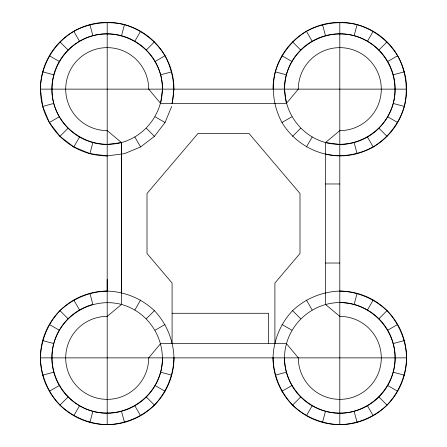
<?xml version="1.0" encoding="UTF-8"?>
<svg xmlns="http://www.w3.org/2000/svg" width="447" height="447" viewBox="0 0 447 447"><rect width="100%" height="100%" fill="white"/><g stroke="black" fill="none" stroke-linecap="round" stroke-linejoin="round"><path stroke-width="0.67" d="M107.196 279.464L107.196 291.092A66.776 66.776 0 0 0 40.414 357.868C40.928 375.486 47.879 392.27 59.976 405.088C72.794 417.185 89.579 424.142 107.196 424.65C124.814 424.142 141.593 417.185 154.416 405.088C166.513 392.27 173.464 375.486 173.972 357.868C173.464 340.251 166.513 323.472 154.416 310.654C141.598 298.551 124.814 291.606 107.196 291.092C89.573 291.6 72.794 298.557 59.976 310.654C47.879 323.472 40.928 340.251 40.414 357.868A66.776 66.776 0 0 0 107.196 424.65A66.776 66.776 0 0 0 173.972 357.868M121.511 292.981L121.517 142.565L107.196 130.619A41.493 41.493 0 0 1 65.703 89.132A41.493 41.493 0 0 1 107.196 47.639A41.493 41.493 0 0 1 148.689 89.132L160.629 103.447L286.371 103.447L298.311 89.132A41.493 41.493 0 0 1 339.804 47.639A41.493 41.493 0 0 1 381.297 89.132A41.493 41.493 0 0 1 339.804 130.619L325.489 142.565L325.489 304.435L339.804 316.381A41.493 41.493 0 0 1 381.297 357.868A41.493 41.493 0 0 1 339.804 399.361A41.493 41.493 0 0 1 298.311 357.868L286.371 343.553L160.629 343.553L148.689 357.868A41.493 41.493 0 0 1 107.196 399.361A41.493 41.493 0 0 1 65.703 357.868A41.493 41.493 0 0 1 107.196 316.381L121.511 304.435L121.511 142.565C150.55 134.564 168.217 103.955 160.635 74.811C152.628 45.778 122.025 28.105 92.875 35.693C63.837 43.694 46.175 74.303 53.757 103.447C61.764 132.485 92.367 150.153 121.517 142.565L107.196 144.454A55.322 55.322 0 0 1 51.874 89.132A55.322 55.322 0 0 1 107.196 33.81A55.322 55.322 0 0 1 162.518 89.132L160.629 103.447M107.196 155.908A66.776 66.776 0 0 1 40.414 89.132C40.873 65.491 53.562 43.515 73.805 31.296C89.316 22.931 107.33 20.562 124.478 24.63C141.364 29.681 155.774 40.738 165.027 55.741C172.665 70.352 175.9 87.238 172.089 103.447L173.972 89.126A66.776 66.776 0 0 0 107.196 22.35A66.776 66.776 0 0 0 40.414 89.132L42.688 106.414L49.366 122.517L59.976 136.346L73.805 146.962L89.908 153.634L107.196 155.908L124.478 153.634L140.581 146.962L154.416 136.346L165.027 122.517L171.698 106.414M53.757 343.553C46.175 372.697 63.837 403.306 92.875 411.307C122.025 418.895 152.628 401.222 160.629 372.189C168.217 343.039 150.55 312.436 121.511 304.435C92.367 296.842 61.764 314.515 53.757 343.553L42.694 340.586M273.028 89.132A66.776 66.776 0 0 1 339.804 22.35A66.776 66.776 0 0 1 406.586 89.132A66.776 66.776 0 0 1 339.804 155.908C316.163 155.45 294.193 142.766 281.973 122.517C273.609 107.006 271.234 88.998 275.302 71.844C280.353 54.959 291.416 40.548 306.418 31.296C321.929 22.931 339.938 20.556 357.092 24.63C373.977 29.681 388.387 40.738 397.634 55.741C406.005 71.252 408.374 89.266 404.306 106.414C399.255 123.299 388.197 137.71 373.195 146.962C358.583 154.601 341.698 157.836 325.489 154.019M286.371 74.811C278.783 103.961 296.45 134.564 325.489 142.565C354.633 150.158 385.241 132.48 393.243 103.447C400.825 74.303 383.163 43.694 354.125 35.693C324.975 28.105 294.372 45.778 286.371 74.811L275.302 71.844M273.028 357.868C273.536 340.251 280.487 323.472 292.584 310.654C305.402 298.551 322.186 291.6 339.804 291.092C357.421 291.6 374.206 298.557 387.024 310.654C399.121 323.466 406.072 340.251 406.586 357.868C406.072 375.486 399.121 392.27 387.024 405.088C374.206 417.185 357.421 424.142 339.804 424.644C322.186 424.142 305.402 417.185 292.584 405.088C280.487 392.27 273.536 375.491 273.028 357.874A66.776 66.776 0 0 0 339.804 424.65A66.776 66.776 0 0 0 406.586 357.868A66.776 66.776 0 0 0 339.804 291.092M284.482 357.868C284.7 327.752 309.687 302.764 339.804 302.546C369.926 302.764 394.908 327.752 395.131 357.868C394.913 387.985 369.926 412.978 339.804 413.19C309.687 412.978 284.7 387.985 284.482 357.874A55.322 55.322 0 0 0 339.804 413.19A55.322 55.322 0 0 0 395.126 357.868A55.322 55.322 0 0 0 339.804 302.546M89.908 153.634L92.875 142.565M121.511 35.693L124.478 24.63M89.908 422.37L92.875 411.307M354.125 35.693L357.092 24.63M322.522 422.37L325.489 411.307M354.125 304.435L357.092 293.366M73.805 146.962L79.532 137.039M134.854 41.219L140.581 31.296M73.805 415.704L79.532 405.781M134.854 309.961L140.581 300.038M306.418 146.962L312.146 137.039M367.468 41.219L373.195 31.296M306.418 415.704L312.146 405.781M367.468 309.961L373.195 300.038M59.976 136.346L68.078 128.25M146.314 50.008L154.416 41.912M292.584 136.346L300.686 128.25M378.922 50.008L387.024 41.912M59.976 405.088L68.078 396.992M146.314 318.75L154.416 310.654M292.584 405.088L300.686 396.992M378.922 318.75L387.024 310.654M49.366 122.517L59.283 116.79M155.103 61.468L165.027 55.741M281.973 122.517L291.897 116.79M387.717 61.468L397.634 55.741M49.366 391.259L59.283 385.532M155.103 330.21L165.027 324.483M281.973 391.259L291.897 385.532M387.717 330.21L397.634 324.483M42.688 106.414L53.757 103.447M160.629 74.811L171.698 71.844M393.243 74.811L404.306 71.844M42.694 375.156L53.757 372.189M275.302 375.156L286.371 372.189M393.243 343.553L404.311 340.586M40.414 89.132L406.586 89.132M325.489 183.974L339.804 183.974M325.489 263.026L339.804 263.026M172.089 313.28L268.569 313.28L268.569 343.553M40.414 357.868L406.586 357.868M325.489 142.565L339.804 144.454A55.322 55.322 0 0 0 395.126 89.132A55.322 55.322 0 0 0 339.804 33.81A55.322 55.322 0 0 0 284.482 89.132L286.371 103.447M393.243 103.447L404.306 106.414M42.694 71.844L53.757 74.811M393.243 372.189L404.306 375.156M160.629 372.189L171.698 375.156M281.973 55.741L291.897 61.468M387.717 116.79L397.634 122.517M49.366 55.741L59.283 61.468M155.103 116.79L165.027 122.517M281.973 324.483L291.897 330.21M387.717 385.532L397.634 391.259M49.366 324.483L59.283 330.21M155.103 385.532L165.027 391.259M292.584 41.912L300.686 50.008M378.922 128.25L387.024 136.346M59.976 41.912L68.078 50.008M146.314 128.25L154.416 136.346M292.584 310.654L300.686 318.75M378.922 396.992L387.024 405.088M59.976 310.654L68.078 318.75M146.314 396.992L154.416 405.088M306.418 31.296L312.146 41.219M367.468 137.039L373.195 146.962M306.418 300.038L312.146 309.961M367.468 405.781L373.195 415.704M73.805 31.296L79.532 41.219M134.854 137.039L140.581 146.962M73.805 300.038L79.532 309.961M134.854 405.781L140.581 415.704M322.522 24.624L325.489 35.693M354.125 142.565L357.092 153.634M354.125 411.307L357.092 422.37M89.908 24.63L92.875 35.693M89.908 293.366L92.875 304.435A55.322 55.322 0 0 0 52.712 367.479A55.322 55.322 0 0 0 112.018 412.983A55.322 55.322 0 0 0 162.518 357.868M121.511 411.307L124.478 422.376M339.804 22.35L339.804 424.65M274.911 343.553L274.911 283.035L299.993 253.51L299.993 193.49L248.996 133.463L198.004 133.463L147.007 193.49L147.007 253.51L172.089 283.035L172.089 343.553M107.196 22.35L107.196 424.65"/></g></svg>
